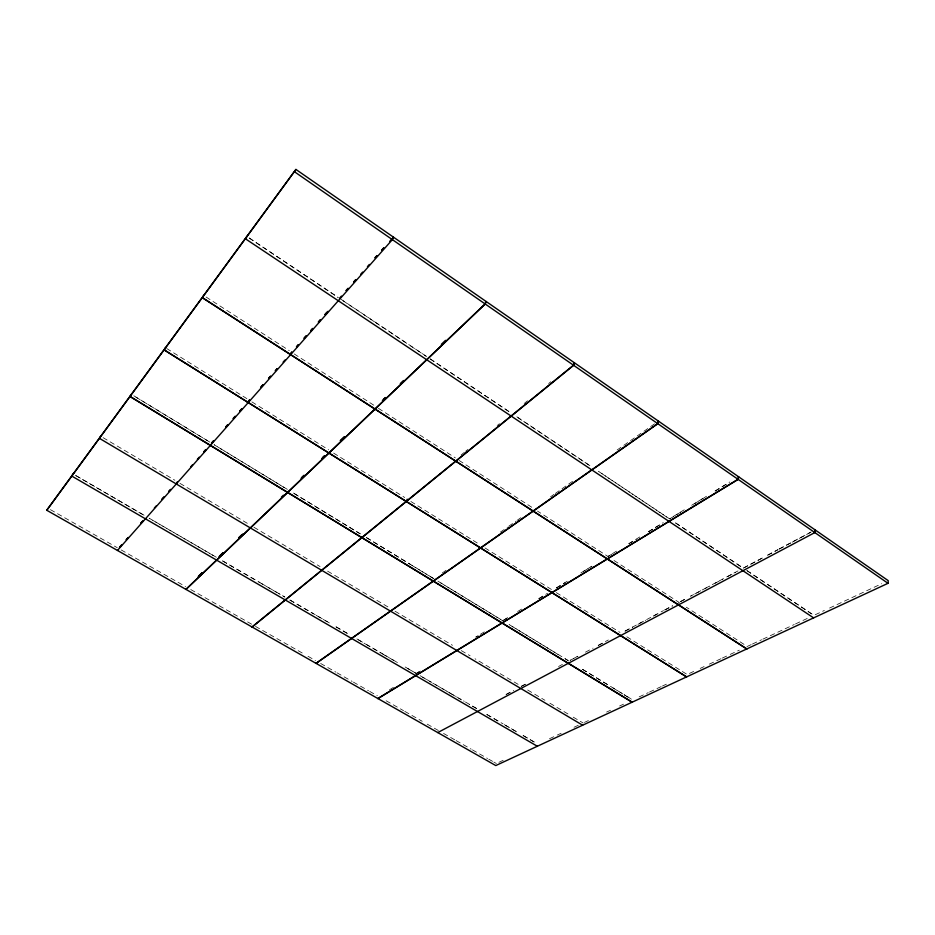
<?xml version="1.0" encoding="UTF-8"?>
<svg xmlns="http://www.w3.org/2000/svg" width="935" height="935" viewBox="0 0 935 935"><rect width="100%" height="100%" fill="white"/><g stroke="black" fill="none" stroke-linecap="round" stroke-linejoin="round"><path stroke-width="0.7" stroke-dasharray="4.67 3.51" d="M678.6 604.875L679.09 602.421M461.084 455.006L464.473 452.248M465.595 451.325L467.851 449.49M497.175 425.554L499.43 423.707M524.173 403.523L527.515 400.799M548.658 383.537L550.879 381.725M442.29 572.968L447.012 569.649M500.377 532.12L507.647 527.165M508.71 526.253L515.863 521.216M517.055 520.386L521.812 517.032M550.551 496.824L554.139 494.299M555.332 493.458L573.249 480.847M617.158 449.969L654.909 423.602M389.486 689.785L394.348 686.816M416.262 673.434L404.995 666.889L416.204 673.469L421.253 670.383M484.33 631.873L475.786 637.097L480.777 634.175M507.693 617.603L502.714 620.653L437.884 581.138L502.633 620.7M517.651 611.525L522.63 608.486M538.817 598.599L547.536 593.281M556.278 587.94L568.55 580.46M591.843 566.224L580.81 572.968L591.972 566.306M616.504 551.171L607.89 556.43L537.485 511.083M628.799 543.667L639.879 536.9M648.481 531.641L663.254 522.63M684.291 509.785L669.507 518.808L598.61 471.427L669.402 518.878M691.678 505.274L706.463 496.251M715.088 490.98L729.861 481.957M416.367 673.492L421.358 670.453M502.831 620.711L507.81 617.673M538.934 598.68L543.913 595.642M556.395 588.021L564.985 582.774M608.007 556.512L612.928 553.508M628.928 543.738L636.303 539.238M648.61 531.723L660.916 524.219M669.635 518.89L681.954 511.375M694.273 503.848L705.352 497.081M715.217 491.074L726.296 484.307M506.069 694.46L513.701 690.392M525.26 684.233L521.414 686.29L475.038 658.789M558.569 666.491L562.402 664.446M577.807 656.241L570.163 660.309L577.912 656.312M585.439 652.174L593.07 648.107M598.166 645.395L608.346 639.972M625.012 631.102L663.476 610.602M664.762 609.924L672.464 605.822M680.259 601.661L685.39 598.926M700.794 590.721L690.521 596.191L700.911 590.803M738.019 570.899L702.08 590.043L709.899 586.011M675.666 522.922L743.267 568.094L762.492 557.856M767.623 555.121L777.873 549.663M779.159 548.974L811.206 531.898M506.174 694.518L509.996 692.484M521.52 686.348L525.365 684.303M598.271 645.466L604.641 642.076M625.118 631.172L632.82 627.069M637.951 624.335L645.641 620.244M653.331 616.142L657.188 614.085M664.878 609.994L672.569 605.892M680.376 601.743L685.507 599.008M715.03 583.276L722.732 579.174M727.862 576.439L735.564 572.337M743.383 568.176L762.609 557.938M767.74 555.203L778.002 549.745M779.287 549.055L790.823 542.919M792.109 542.23L811.335 531.992M498.939 762.294L505.426 759.267M549.511 738.697L555.974 735.693M557.26 735.085L561.129 733.274M574.043 727.255L580.506 724.239M584.468 722.393L588.372 720.569M606.593 712.073L610.497 710.249M619.601 705.995L623.505 704.184M639.178 696.867L648.236 692.648M649.521 692.04L661.174 686.606M662.471 686.01L666.351 684.198M693.665 671.447L687.143 674.486L624.837 635.555M700.186 668.408L704.102 666.585M709.314 664.142L721.06 658.672M722.358 658.065L728.879 655.014M730.188 654.406L739.316 650.152M751.167 644.624L747.252 646.447L686.29 607.189M752.465 644.016L761.604 639.75M762.913 639.143L794.247 624.522M795.545 623.914L808.6 617.825M815.25 614.727L824.366 610.473M829.59 608.042L881.728 583.709M50.432 509.657L117.261 547.7M121.164 549.932L185.586 586.596M190.763 589.553L251.632 624.194M255.5 626.403L303.01 653.436M308.012 656.288L315.516 660.554M320.647 663.476L335.758 672.078M337.009 672.803L352.121 681.405M353.383 682.118L368.495 690.72M369.746 691.433L377.308 695.733M386.132 700.759L403.558 710.67M404.797 711.383L422.223 721.306M427.201 724.134L438.398 730.515M443.529 733.426L454.842 739.877M456.105 740.59L471.193 749.18M472.455 749.893L487.544 758.484M488.806 759.208L492.581 761.359M493.832 762.072L496.356 763.498M216.336 557.237L149.156 518.189L216.277 557.283M222.67 560.918L260 582.61M261.239 583.335L284.883 597.068L278.607 593.503M289.979 600.036L329.868 623.224L314.85 614.576M336.109 626.847L349.819 634.818M383.712 654.512L356.177 638.512L364.872 643.642M384.963 655.248L397.492 662.518M420.142 675.689L434.004 683.742M435.266 684.478L464.227 701.308M465.49 702.045L478.089 709.361L469.206 704.277M486.901 714.48L503.065 723.877M504.304 724.602L516.751 731.836M222.612 560.965L257.452 581.208M258.691 581.932L277.356 592.778M289.92 600.083L313.611 613.851M336.051 626.882L349.76 634.853M366.134 644.367L381.153 653.097M382.403 653.834L397.422 662.564M422.597 677.197L431.421 682.316M432.671 683.053L445.27 690.369M446.533 691.105L450.308 693.303M451.57 694.027L461.645 699.883M486.831 714.515L500.505 722.474M505.484 725.361L516.681 731.871M103.107 437.673L174.903 480.263M179.952 483.36L250.077 524.956M253.946 527.258L320.074 566.575M327.601 571.145L388.738 607.399M395.026 611.221L452.482 645.302M461.271 650.608L470.095 655.774M527.679 690.007L544.941 700.28M549.874 703.202L568.375 714.2M573.225 717.168L583.171 723M133.798 395.762L210.223 442.36L134.979 396.592M287.325 489.356L214.068 444.698L287.255 489.414M360.232 533.792L292.398 492.441L341.661 522.572M366.508 537.613L434.027 578.777M568.889 660.987L509.061 624.522L560.088 655.715M582.482 669.273L625.351 695.406M626.579 696.154L632.703 699.883M342.9 523.331L360.162 533.85M366.438 537.672L410.629 564.611M411.856 565.359L429.048 575.843M430.275 576.591L433.957 578.835M565.067 658.754L567.568 660.274M582.4 669.32L608.124 684.993M613.021 687.985L622.815 693.957M624.042 694.705L631.394 699.181M166.652 348.486L246.875 398.637M251.889 401.886L328.629 449.864M333.596 453.089L404.68 497.502M410.874 501.499L480.076 544.754M485.031 547.968L552.597 590.195M556.302 592.615L619.94 632.376M206.109 297.038L289.254 350.602M294.198 353.933L374.725 405.813M378.441 408.35L455.357 457.905M459.062 460.429L533.815 508.582M614.026 560.521L678.974 602.35M249.306 237.993L338.154 297.365M340.714 299.071L426.453 356.375M430.205 358.876L510.732 412.697M516.88 416.8L591.271 466.53M746.971 570.572L813.941 615.335M249.236 238.098L338.073 297.459M343.051 300.79L374.432 321.769M375.648 322.575L409.448 345.167M410.664 345.973L426.36 356.457M430.112 358.97L510.639 412.779M517.978 417.688L591.177 466.6M675.561 522.992L743.15 568.164M746.855 570.642L811.428 613.792M144.048 515.22L74.262 474.653L144.002 515.279M534.154 741.958L521.718 734.723L534.084 741.993"/><path stroke-width="1.4" d="M392.209 239.512L393.296 237.034L295.927 169.434L46.75 510.253L495.784 765.566L888.016 583.311L888.25 580.67L486.165 301.514L485.242 304.027L185.995 589.436M437.755 732.572L814.829 532.576L815.063 529.853M814.829 532.576L815.18 529.935M738.486 476.698L738.019 479.304L377.845 698.515M738.615 476.78L738.147 479.398L377.95 698.574M658.298 421.019L657.691 423.613L315.972 663.336M658.439 421.112L657.831 423.707L316.077 663.394M574.242 362.663L573.482 365.211L252.018 626.964M574.382 362.757L573.634 365.316L252.123 627.034M406.316 501.511L407.181 499.185M290.645 354.716L291.837 352.273M290.505 354.622L291.697 352.179M248.161 402.541L249.341 400.18M248.301 402.623L249.481 400.262M176.353 484.026L177.381 481.735M46.75 510.253L295.927 169.434M246.91 236.38L245.543 238.869L813.614 617.883M203.736 295.366L202.392 297.774L746.749 648.96M165.472 347.633L164.151 349.97L686.606 676.905L164.221 349.889M131.332 394.266L130.047 396.545L632.13 702.22M100.688 436.131L99.426 438.34L582.645 725.209M73.012 473.928L71.785 476.079L537.344 746.259M119.493 547.326L121.421 545.14M126.237 539.682L128.165 537.496M140.706 523.284L142.634 521.099M161.93 499.232L163.859 497.046M170.591 489.426L168.662 491.6L170.719 489.496M203.842 451.745L205.723 449.595M211.462 443.108L213.355 440.969M225.639 427.038L227.532 424.899M233.201 418.471L235.094 416.32M239.816 410.968L241.709 408.829M247.389 402.401L249.271 400.25M260.877 387.113L262.793 384.928M268.555 378.394L270.484 376.221M275.287 370.774L277.204 368.6M296.453 346.792L298.358 344.629M304.062 338.166L305.967 336.004M310.724 330.616L312.629 328.454M318.332 321.991L320.238 319.828M324.994 314.44L326.899 312.278M346.102 290.528L348.03 288.342M353.804 281.797L355.732 279.612M374.993 257.779L376.922 255.594M381.737 250.136L383.666 247.95M119.61 547.396L121.538 545.21M126.354 539.74L128.282 537.555M140.834 523.355L142.763 521.169M154.357 508.021L156.285 505.847M162.059 499.302L163.976 497.128M190.74 466.81L192.622 464.672M197.355 459.319L199.237 457.18M203.97 451.815L205.864 449.677M211.59 443.19L213.484 441.039M225.779 427.12L227.661 424.981M233.341 418.553L235.234 416.402M239.956 411.049L241.849 408.911M247.518 402.482L249.411 400.344M261.005 387.195L262.934 385.021M268.696 378.488L270.624 376.314M275.428 370.868L277.344 368.694M283.118 362.161L285.035 359.975M289.838 354.54L291.767 352.355M296.594 346.885L298.499 344.723M304.214 338.26L306.107 336.097M310.876 330.709L312.781 328.559M318.484 322.084L320.389 319.934M325.146 314.534L327.998 311.308M339.51 298.265L341.439 296.091M346.254 290.633L348.182 288.447M353.956 281.902L355.884 279.717M360.7 274.259L362.628 272.073M367.443 266.615L369.372 264.43M375.157 257.885L377.085 255.699M381.901 250.241L383.829 248.067M389.603 241.51L391.531 239.325M117.471 550.458L392.361 239.629L393.46 237.151L486.013 301.409L485.09 303.922L185.89 589.366M199.12 575.598L202.194 572.664M219.678 555.939L222.846 552.924M238.635 537.835L241.791 534.808M301.97 477.306L304.027 475.331M322.587 457.601L324.644 455.625M340.317 440.642L344.501 436.645M383.315 399.561L385.419 397.539M198.208 576.638L202.299 572.723M218.743 557.015L222.962 552.994M238.752 537.905L242.96 533.873M281.4 497.151L283.469 495.176M301.058 478.369L304.156 475.412M321.687 458.664L324.772 455.707M340.457 440.724L344.641 436.738M382.403 400.647L385.559 397.632M400.309 383.537L403.476 380.522M441.343 344.325L445.516 340.34M130.094 396.463L632.212 702.173M202.463 297.681L746.855 648.913M294.63 171.853L888.016 583.311"/></g></svg>
